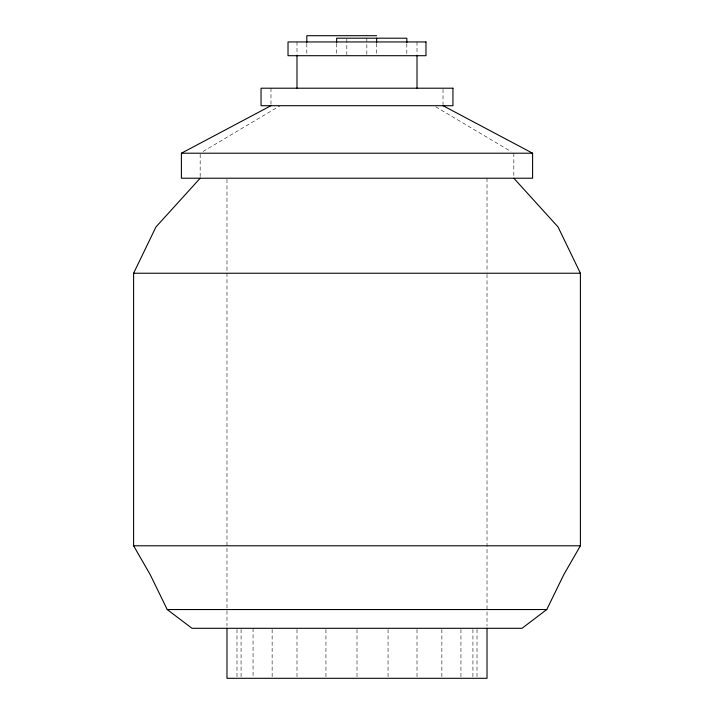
<?xml version="1.0" encoding="UTF-8"?>
<svg xmlns="http://www.w3.org/2000/svg" width="714" height="714" viewBox="0 0 714 714"><rect width="100%" height="100%" fill="white"/><g stroke="black" fill="none" stroke-linecap="round" stroke-linejoin="round"><path stroke-width="0.54" stroke-dasharray="3.57 2.68" d="M203.017 151.502L280.165 105.708M435.745 106.823L510.983 151.502M513.83 153.215L513.83 177.134M487.019 178.223L487.019 272.132M487.019 274.346L487.019 626.062M477.014 629.4L477.014 677.184M472.927 629.4L472.927 677.184M460.941 629.4L460.941 677.184M443.028 89.304L443.028 104.619M441.868 629.4L441.868 677.184M417.012 41.947L417.012 54.648M417.012 629.4L417.012 677.184M406.819 43.67L406.819 54.612M388.059 629.4L388.059 677.184M376.653 43.483L376.653 54.612M366.835 38.199L366.835 54.612M357 629.4L357 677.184M346.825 39.038L346.825 54.594M336.642 43.483L336.642 54.612M325.941 629.4L325.941 677.184M306.815 43.483L306.815 54.594M296.988 41.947L296.988 54.648M296.988 629.4L296.988 677.184M272.132 629.4L272.132 677.184M270.972 88.206L270.972 104.619M253.059 628.293L253.059 677.184M241.073 629.4L241.073 677.184M236.986 629.4L236.986 677.184M226.981 179.33L226.981 272.132M226.981 273.239L226.981 626.062M200.17 154.304L200.17 177.134"/><path stroke-width="1.07" d="M513.83 178.223L558.062 226.981L580.402 273.239L580.402 545.782L563.855 574.538L546.772 609.542L522.023 628.293L191.977 628.293L167.228 609.542L150.145 574.538L133.598 545.782L133.598 273.239L155.938 226.981L200.17 178.223M443.028 105.708L532.599 153.215L532.599 178.223L181.401 178.223L181.401 153.215L270.972 105.708M376.653 35.7L306.815 35.7L306.815 42.367M181.401 153.215L532.599 153.215M133.598 273.239L580.402 273.239M133.598 545.782L580.402 545.782M167.228 609.542L546.772 609.542M487.019 628.293L487.019 678.3L226.981 678.3L226.981 628.293M417.012 55.701L417.012 88.206M406.819 42.572L406.819 38.199L336.642 38.199L336.642 42.572M376.653 38.199L376.653 42.572M296.988 55.701L296.988 88.206M425.981 41.947L288.019 41.947L288.019 55.701L425.981 55.701L425.981 41.947M452.944 88.206L261.056 88.206L261.056 105.708L452.944 105.708L452.944 88.206"/></g></svg>
